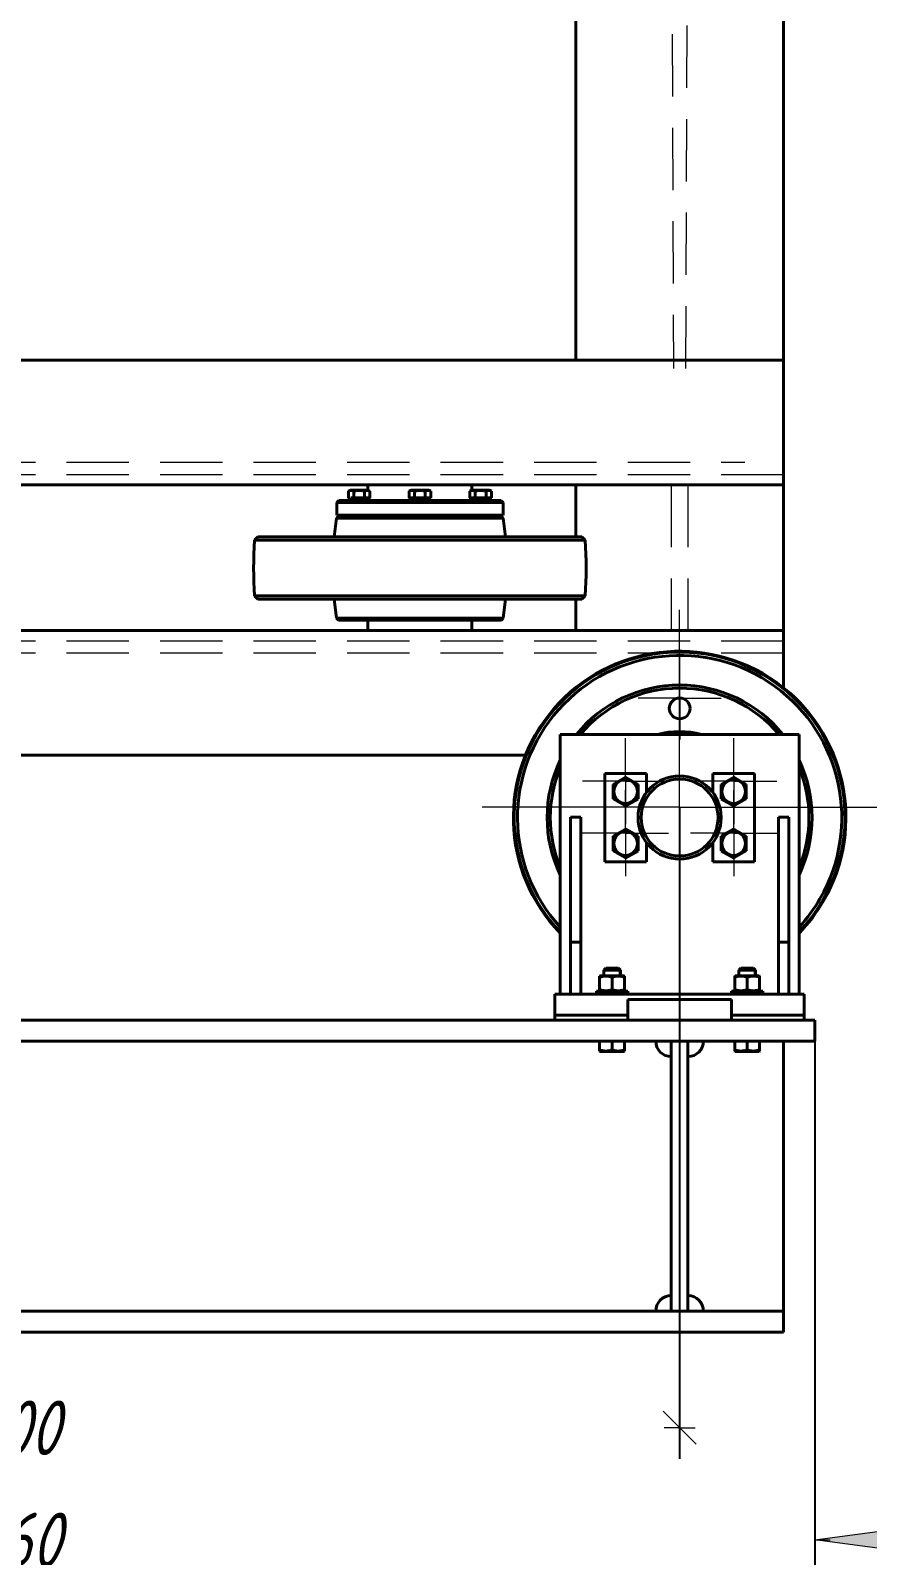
# Model space of a CAD drawing. Header units: millimetres. Extents: x 0 to 841, y 0 to 594.
# Drawn here: x 177.4 to 231.1, y 354.4 to 452.2 of the extents above; entities that cross this region are included whole.
import ezdxf

# ---------------------------------------------------------------- set-up
doc = ezdxf.new("R2010")
doc.units = ezdxf.units.MM
for name, pattern in [('K5LT_AXLED', [19.996264, 15.496264, -1.5, 1.5, -1.5]), ('K5LT_BASIC', [0]), ('K5LT_DASHED', [6, 4, -2]), ('K5LT_THIN', [0])]:
    doc.linetypes.add(name, pattern=pattern)
doc.layers.add('Системный слой', color=7, linetype='Continuous')
doc.styles.add('KDIMTEXTSTYLE', font='GOST_AU.SHX', dxfattribs={"width": 0.96, "oblique": 15, "height": 5})
doc.dimstyles.new('KDIMSTYLE (0.07)', dxfattribs={"dimtxt": 5, "dimasz": 1, "dimexe": 2, "dimexo": 0.0625, "dimgap": 1, "dimtad": 1, "dimlfac": 15, "dimtxsty": 'KDIMTEXTSTYLE', "dimsah": 1, "dimcen": 0.09, "dimdle": 1, "dimadec": 0, "dimazin": 0, "dimtfac": 0.667, "dimtmove": 0, "dimatfit": 3, "dimfxl": 1, "dimtvp": 1, "dimtolj": 1, "dimtzin": 0, "dimarcsym": 0})

# ---------------------------------------------------------------- blocks, each defined once
blk = doc.blocks.new('U0')
at = {"layer": 'Системный слой', "color": 150, "linetype": 'K5LT_BASIC', "lineweight": 40, "true_color": 0x0080ff}
for p, q in [((205.976, 422.263), (206.1, 422.263)), ((206.545, 422.263), (206.669, 422.263))]:
    blk.add_line(p, q, dxfattribs=at)
blk = doc.blocks.new('U1')
at = {"layer": 'Системный слой', "color": 150, "linetype": 'K5LT_BASIC', "lineweight": 40, "true_color": 0x0080ff}
for p, q in [((205.629, 422.263), (205.691, 422.263)), ((205.914, 422.263), (205.976, 422.263))]:
    blk.add_line(p, q, dxfattribs=at)
blk = doc.blocks.new('U3')
at = {"layer": 'Системный слой', "color": 150, "linetype": 'K5LT_BASIC', "lineweight": 40, "true_color": 0x0080ff}
for p, q in [((211.091, 389.096), (215.758, 389.096)), ((222.424, 389.096), (227.091, 389.096))]:
    blk.add_line(p, q, dxfattribs=at)
blk = doc.blocks.new('U4')
at = {"layer": 'Системный слой', "color": 150, "linetype": 'K5LT_BASIC', "lineweight": 40, "true_color": 0x0080ff}
for p, q in [((205.691, 422.263), (205.914, 422.263)), ((206.1, 422.263), (206.545, 422.263)), ((206.731, 422.263), (206.825, 422.263)), ((206.892, 422.263), (206.953, 422.263))]:
    blk.add_line(p, q, dxfattribs=at)
blk = doc.blocks.new('U8')
at = {"layer": 'Системный слой', "color": 150, "linetype": 'K5LT_BASIC', "lineweight": 40, "true_color": 0x0080ff}
for p, q in [((133.958, 387.429), (135.958, 387.429)), ((137.558, 387.429), (213.958, 387.429)), ((215.558, 387.429), (217.558, 387.429))]:
    blk.add_line(p, q, dxfattribs=at)
blk = doc.blocks.new('U9')
at = {"layer": 'Системный слой', "color": 150, "linetype": 'K5LT_BASIC', "lineweight": 40, "true_color": 0x0080ff}
for p, q in [((207.057, 420.975), (197.077, 420.975)), ((207.772, 420.975), (207.057, 420.975))]:
    blk.add_line(p, q, dxfattribs=at)
blk = doc.blocks.new('U10')
at = {"layer": 'Системный слой', "color": 150, "linetype": 'K5LT_BASIC', "lineweight": 40, "true_color": 0x0080ff}
for p, q in [((206.952, 421.096), (197.198, 421.096)), ((207.651, 421.096), (206.952, 421.096))]:
    blk.add_line(p, q, dxfattribs=at)
blk = doc.blocks.new('U11')
at = {"layer": 'Системный слой', "color": 150, "linetype": 'K5LT_BASIC', "lineweight": 40, "true_color": 0x0080ff}
for p, q in [((207.057, 414.55), (197.077, 414.55)), ((207.772, 414.55), (207.057, 414.55))]:
    blk.add_line(p, q, dxfattribs=at)
blk = doc.blocks.new('U12')
at = {"layer": 'Системный слой', "color": 150, "linetype": 'K5LT_BASIC', "lineweight": 40, "true_color": 0x0080ff}
for p, q in [((206.952, 414.429), (197.198, 414.429)), ((207.651, 414.429), (206.952, 414.429))]:
    blk.add_line(p, q, dxfattribs=at)
blk = doc.blocks.new('U13')
at = {"layer": 'Системный слой', "color": 150, "linetype": 'K5LT_BASIC', "lineweight": 40, "true_color": 0x0080ff}
for p, q in [((211.618, 419.55), (191.811, 419.55)), ((213.038, 419.55), (211.618, 419.55))]:
    blk.add_line(p, q, dxfattribs=at)
blk = doc.blocks.new('U14')
at = {"layer": 'Системный слой', "color": 150, "linetype": 'K5LT_BASIC', "lineweight": 40, "true_color": 0x0080ff}
for p, q in [((211.434, 419.763), (192.024, 419.763)), ((212.825, 419.763), (211.434, 419.763))]:
    blk.add_line(p, q, dxfattribs=at)
blk = doc.blocks.new('U15')
at = {"layer": 'Системный слой', "color": 150, "linetype": 'K5LT_BASIC', "lineweight": 40, "true_color": 0x0080ff}
for p, q in [((211.618, 415.976), (191.811, 415.976)), ((213.038, 415.976), (211.618, 415.976))]:
    blk.add_line(p, q, dxfattribs=at)
blk = doc.blocks.new('U16')
at = {"layer": 'Системный слой', "color": 150, "linetype": 'K5LT_BASIC', "lineweight": 40, "true_color": 0x0080ff}
for p, q in [((211.434, 415.763), (192.024, 415.763)), ((212.825, 415.763), (211.434, 415.763))]:
    blk.add_line(p, q, dxfattribs=at)
blk = doc.blocks.new('U22')
at = {"layer": 'Системный слой', "color": 150, "linetype": 'K5LT_BASIC', "lineweight": 40, "true_color": 0x0080ff}
for start, end in [(38.86231, 141.13769), (154.41701, 205.58299), (334.41701, 25.58299)]:
    blk.add_arc((219.091, 401.763), 8.5, start, end, dxfattribs=at)
blk = doc.blocks.new('U23')
at = {"layer": 'Системный слой', "color": 150, "linetype": 'K5LT_BASIC', "lineweight": 40, "true_color": 0x0080ff}
for start, end in [(329.9626, 224.04863), (315.95137, 329.9626)]:
    blk.add_arc((219.091, 401.763), 10.667, start, end, dxfattribs=at)
blk = doc.blocks.new('U24')
at = {"layer": 'Системный слой', "color": 150, "linetype": 'K5LT_BASIC', "lineweight": 40, "true_color": 0x0080ff}
for start, end in [(329.9626, 223.75043), (316.24957, 329.9626)]:
    blk.add_arc((219.091, 401.763), 10.613, start, end, dxfattribs=at)
blk = doc.blocks.new('U25')
at = {"layer": 'Системный слой', "color": 150, "linetype": 'K5LT_BASIC', "lineweight": 40, "true_color": 0x0080ff}
for start, end in [(329.9626, 222.51241), (317.48759, 329.9626)]:
    blk.add_arc((219.091, 401.763), 10.401, start, end, dxfattribs=at)
blk = doc.blocks.new('U26')
at = {"layer": 'Системный слой', "color": 150, "linetype": 'K5LT_BASIC', "lineweight": 40, "true_color": 0x0080ff}
for start, end in [(39.98375, 140.01625), (157.47235, 202.52765), (337.47235, 22.52765)]:
    blk.add_arc((219.091, 401.763), 8.3, start, end, dxfattribs=at)
blk = doc.blocks.new('U27')
at = {"layer": 'Системный слой', "color": 150, "linetype": 'K5LT_BASIC', "lineweight": 40, "true_color": 0x0080ff}
for p, q in [((221.224, 404.596), (221.224, 403.363)), ((221.224, 400.163), (221.224, 398.929))]:
    blk.add_line(p, q, dxfattribs=at)
blk = doc.blocks.new('U28')
at = {"layer": 'Системный слой', "color": 150, "linetype": 'K5LT_BASIC', "lineweight": 40, "true_color": 0x0080ff}
for p, q in [((198.182, 422.263), (198.306, 422.263)), ((198.751, 422.263), (198.875, 422.263))]:
    blk.add_line(p, q, dxfattribs=at)
blk = doc.blocks.new('U29')
at = {"layer": 'Системный слой', "color": 150, "linetype": 'K5LT_BASIC', "lineweight": 40, "true_color": 0x0080ff}
for p, q in [((197.835, 422.263), (197.897, 422.263)), ((198.12, 422.263), (198.182, 422.263))]:
    blk.add_line(p, q, dxfattribs=at)
blk = doc.blocks.new('U30')
at = {"layer": 'Системный слой', "color": 150, "linetype": 'K5LT_BASIC', "lineweight": 40, "true_color": 0x0080ff}
for p, q in [((198.813, 422.763), (197.958, 422.763)), ((199.098, 422.763), (198.813, 422.763))]:
    blk.add_line(p, q, dxfattribs=at)
blk = doc.blocks.new('U38')
at = {"layer": 'Системный слой', "color": 150, "linetype": 'K5LT_BASIC', "lineweight": 40, "true_color": 0x0080ff}
for p, q in [((216.958, 404.596), (216.958, 403.363)), ((216.958, 400.163), (216.958, 398.929))]:
    blk.add_line(p, q, dxfattribs=at)
blk = doc.blocks.new('U39')
at = {"layer": 'Системный слой', "color": 150, "linetype": 'K5LT_BASIC', "lineweight": 40, "true_color": 0x0080ff}
for p, q in [((197.897, 422.263), (197.933, 422.263)), ((197.99, 422.263), (198.12, 422.263)), ((198.306, 422.263), (198.751, 422.263)), ((198.936, 422.263), (199.159, 422.263))]:
    blk.add_line(p, q, dxfattribs=at)
blk = doc.blocks.new('U40')
at = {"layer": 'Системный слой', "color": 150, "linetype": 'K5LT_BASIC', "lineweight": 40, "true_color": 0x0080ff}
for p, q in [((201.795, 422.263), (202.018, 422.263)), ((202.204, 422.263), (202.334, 422.263)), ((202.458, 422.263), (202.649, 422.263)), ((202.834, 422.263), (203.057, 422.263))]:
    blk.add_line(p, q, dxfattribs=at)
blk = doc.blocks.new('U41')
at = {"layer": 'Системный слой', "color": 150, "linetype": 'K5LT_BASIC', "lineweight": 40, "true_color": 0x0080ff}
for p, q in [((225.758, 471.763), (225.758, 431.096)), ((225.758, 423.096), (225.758, 413.763))]:
    blk.add_line(p, q, dxfattribs=at)
blk = doc.blocks.new('U42')
at = {"layer": 'Системный слой', "color": 150, "linetype": 'K5LT_BASIC', "lineweight": 40, "true_color": 0x0080ff}
for p, q in [((212.424, 469.096), (212.424, 431.096)), ((212.424, 423.096), (212.424, 419.763)), ((212.424, 415.763), (212.424, 413.763))]:
    blk.add_line(p, q, dxfattribs=at)
blk = doc.blocks.new('U55')
at = {"layer": 'Системный слой', "color": 150, "linetype": 'K5LT_BASIC', "lineweight": 40, "true_color": 0x0080ff}
for p, q in [((201.733, 422.263), (201.795, 422.263)), ((202.018, 422.263), (202.08, 422.263))]:
    blk.add_line(p, q, dxfattribs=at)
blk = doc.blocks.new('U56')
at = {"layer": 'Системный слой', "color": 150, "linetype": 'K5LT_BASIC', "lineweight": 40, "true_color": 0x0080ff}
for p, q in [((202.08, 422.263), (202.204, 422.263)), ((202.334, 422.263), (202.458, 422.263)), ((202.649, 422.263), (202.773, 422.263))]:
    blk.add_line(p, q, dxfattribs=at)
blk = doc.blocks.new('U59')
at = {"layer": 'Системный слой', "color": 150, "linetype": 'K5LT_BASIC', "lineweight": 40, "true_color": 0x0080ff}
for p, q in [((206.669, 422.263), (206.731, 422.263)), ((206.825, 422.263), (206.858, 422.263)), ((206.953, 422.263), (207.015, 422.263))]:
    blk.add_line(p, q, dxfattribs=at)
blk = doc.blocks.new('U60')
at = {"layer": 'Системный слой', "color": 150, "linetype": 'K5LT_BASIC', "lineweight": 40, "true_color": 0x0080ff}
for p, q in [((206.783, 422.739), (206.669, 422.692)), ((206.9, 422.739), (206.783, 422.739)), ((207.015, 422.692), (206.9, 422.739)), ((207.015, 422.692), (207.015, 422.692))]:
    blk.add_line(p, q, dxfattribs=at)
blk = doc.blocks.new('U61')
at = {"layer": 'Системный слой', "color": 150, "linetype": 'K5LT_BASIC', "lineweight": 40, "true_color": 0x0080ff}
for p, q in [((198.875, 422.263), (198.936, 422.263)), ((199.159, 422.263), (199.221, 422.263))]:
    blk.add_line(p, q, dxfattribs=at)
blk = doc.blocks.new('U62')
at = {"layer": 'Системный слой', "color": 150, "linetype": 'K5LT_BASIC', "lineweight": 40, "true_color": 0x0080ff}
for p, q in [((198.989, 422.739), (198.875, 422.692)), ((199.106, 422.739), (198.989, 422.739)), ((199.221, 422.692), (199.106, 422.739)), ((199.221, 422.692), (199.221, 422.692))]:
    blk.add_line(p, q, dxfattribs=at)
blk = doc.blocks.new('U67')
at = {"layer": 'Системный слой', "color": 150, "linetype": 'K5LT_BASIC', "lineweight": 40, "true_color": 0x0080ff}
for p, q in [((202.773, 422.263), (202.834, 422.263)), ((203.057, 422.263), (203.119, 422.263))]:
    blk.add_line(p, q, dxfattribs=at)
blk = doc.blocks.new('U68')
at = {"layer": 'Системный слой', "color": 150, "linetype": 'K5LT_BASIC', "lineweight": 40, "true_color": 0x0080ff}
for p, q in [((202.887, 422.739), (202.773, 422.692)), ((203.004, 422.739), (202.887, 422.739)), ((203.119, 422.692), (203.004, 422.739)), ((203.119, 422.692), (203.119, 422.692))]:
    blk.add_line(p, q, dxfattribs=at)
blk = doc.blocks.new('U100')
at = {"layer": 'Системный слой', "color": 150, "linetype": 'K5LT_BASIC', "lineweight": 40, "true_color": 0x0080ff}
for p, q in [((215.758, 389.096), (211.091, 389.096)), ((227.091, 389.096), (222.424, 389.096))]:
    blk.add_line(p, q, dxfattribs=at)
blk = doc.blocks.new('U125')
at = {"layer": 'Системный слой', "color": 150, "linetype": 'K5LT_BASIC', "lineweight": 40, "true_color": 0x0080ff}
for p, q in [((197.843, 422.697), (197.833, 422.692)), ((197.852, 422.702), (197.843, 422.697)), ((197.862, 422.707), (197.852, 422.702))]:
    blk.add_line(p, q, dxfattribs=at)
blk = doc.blocks.new('KDIMARROW_01')
at = {"layer": 'Системный слой'}
blk.add_hatch(color=0, dxfattribs=at).paths.add_polyline_path([(0, 0), (-5, 0.658), (-4.5, 0), (-5, -0.658)])
at = {"layer": 'Системный слой', "color": 0, "linetype": 'K5LT_THIN', "lineweight": 18}
for p, q in [((-4.5, 0), (-5, 0.658)), ((-5, 0.658), (0, 0)), ((0, 0), (-5, -0.658)), ((-5, -0.658), (-4.5, 0)), ((0, 0), (-1, 0))]:
    blk.add_line(p, q, dxfattribs=at)
blk = doc.blocks.new('U137')
at = {"layer": 'Системный слой', "color": 30, "linetype": 'K5LT_AXLED', "lineweight": 18, "true_color": 0xff8000}
for q in [(219.091, 415.096), (206.424, 402.429), (231.758, 402.429), (219.091, 389.763)]:
    blk.add_line((219.091, 402.429), q, dxfattribs=at)
blk = doc.blocks.new('U142')
at = {"layer": 'Системный слой', "color": 30, "linetype": 'K5LT_AXLED', "lineweight": 18, "true_color": 0xff8000}
for q in [(215.624, 403.523), (212.864, 400.763), (215.624, 398.003), (218.384, 400.763)]:
    blk.add_line((215.624, 400.763), q, dxfattribs=at)
blk = doc.blocks.new('U143')
at = {"layer": 'Системный слой', "color": 30, "linetype": 'K5LT_AXLED', "lineweight": 18, "true_color": 0xff8000}
for q in [(215.624, 406.856), (212.864, 404.096), (215.624, 401.336), (218.384, 404.096)]:
    blk.add_line((215.624, 404.096), q, dxfattribs=at)
blk = doc.blocks.new('U144')
at = {"layer": 'Системный слой', "color": 30, "linetype": 'K5LT_AXLED', "lineweight": 18, "true_color": 0xff8000}
for q in [(222.558, 406.856), (219.798, 404.096), (222.558, 401.336), (225.318, 404.096)]:
    blk.add_line((222.558, 404.096), q, dxfattribs=at)
blk = doc.blocks.new('U145')
at = {"layer": 'Системный слой', "color": 30, "linetype": 'K5LT_AXLED', "lineweight": 18, "true_color": 0xff8000}
for q in [(222.558, 403.523), (219.798, 400.763), (222.558, 398.003), (225.318, 400.763)]:
    blk.add_line((222.558, 400.763), q, dxfattribs=at)
blk = doc.blocks.new('U146')
at = {"layer": 'Системный слой', "color": 30, "linetype": 'K5LT_AXLED', "lineweight": 18, "true_color": 0xff8000}
for q in [(219.095, 412.096), (216.429, 409.429), (221.762, 409.429), (219.095, 406.763)]:
    blk.add_line((219.095, 409.429), q, dxfattribs=at)
blk = doc.blocks.new('KDIMARROW_13')
at = {"layer": 'Системный слой', "color": 0, "linetype": 'K5LT_THIN', "lineweight": 18}
for p, q in [((-1.061, 1.061), (1.061, -1.061)), ((0, 0), (-1, 0)), ((0, 0), (1, 0))]:
    blk.add_line(p, q, dxfattribs=at)

msp = doc.modelspace()

# ---------------------------------------------------------------- linework, layer by layer
at = {"layer": 'Системный слой', "color": 7, "linetype": 'K5LT_DASHED', "lineweight": 18}
for p, q in [((218.55755, 470.00802), (218.69088, 430.56281)), ((219.49088, 430.56281), (219.62422, 470.00802)), ((125.75755, 424.56281), (223.26363, 424.56281)), ((125.75755, 423.76281), (225.75755, 423.76281)), ((218.55755, 423.09615), (218.55755, 413.76281)), ((219.62422, 423.09615), (219.62422, 413.76281)), ((125.75755, 413.09615), (225.75755, 413.09615)), ((225.75755, 412.29615), (125.75755, 412.29615))]:
    msp.add_line(p, q, dxfattribs=at)
at = {"layer": 'Системный слой', "color": 150, "linetype": 'K5LT_BASIC', "lineweight": 40, "true_color": 0x0080ff}
for p, q in [((225.75755, 431.09615), (125.75755, 431.09615)), ((225.75755, 423.09615), (225.75755, 431.09615)), ((125.75755, 423.09615), (225.75755, 423.09615)), ((197.83337, 422.6919), (197.83353, 422.692)), ((197.83337, 422.26281), (197.83337, 422.6919)), ((197.83353, 422.692), (197.95619, 422.76281)), ((197.83519, 422.6919), (197.83536, 422.692)), ((197.83519, 422.26281), (197.83519, 422.6919)), ((197.83536, 422.692), (197.95801, 422.76281)), ((197.95801, 422.76281), (197.95619, 422.76281)), ((198.18185, 422.26281), (198.18185, 422.6919)), ((198.87467, 422.26281), (198.87467, 422.6919)), ((199.09088, 423.09615), (199.09088, 422.76281)), ((199.22067, 422.692), (199.09801, 422.76281)), ((199.22083, 422.26281), (199.22083, 422.6919)), ((201.73322, 422.6919), (201.73338, 422.692)), ((201.73322, 422.26281), (201.73322, 422.6919)), ((201.73338, 422.692), (201.85604, 422.76281)), ((202.99604, 422.76281), (201.85604, 422.76281)), ((202.07987, 422.26281), (202.07987, 422.6919)), ((202.77269, 422.26281), (202.77269, 422.6919)), ((203.1187, 422.692), (202.99604, 422.76281)), ((203.11886, 422.26281), (203.11886, 422.6919)), ((205.62942, 422.6919), (205.62958, 422.692)), ((205.62942, 422.26281), (205.62942, 422.6919)), ((205.62958, 422.692), (205.75224, 422.76281)), ((206.89224, 422.76281), (205.75224, 422.76281)), ((205.75755, 423.09615), (205.75755, 422.76281)), ((205.97607, 422.26281), (205.97607, 422.6919)), ((206.6689, 422.26281), (206.6689, 422.6919)), ((207.0149, 422.692), (206.89224, 422.76281)), ((207.01506, 422.26281), (207.01506, 422.6919)), ((197.09088, 421.96281), (197.22422, 422.09615)), ((197.09088, 421.96281), (197.09088, 421.16281)), ((207.75755, 421.96281), (197.09088, 421.96281)), ((207.62422, 422.09615), (197.22422, 422.09615)), ((197.83337, 422.26281), (197.83519, 422.26281)), ((197.88619, 422.09615), (197.88619, 422.26281)), ((197.88801, 422.09615), (197.88801, 422.26281)), ((199.16801, 422.09615), (199.16801, 422.26281)), ((201.78604, 422.09615), (201.78604, 422.26281)), ((203.06604, 422.09615), (203.06604, 422.26281)), ((205.68224, 422.09615), (205.68224, 422.26281)), ((206.89181, 422.26281), (206.82465, 422.26281)), ((206.96224, 422.09615), (206.96224, 422.26281)), ((207.75755, 421.96281), (207.62422, 422.09615)), ((207.75755, 421.96281), (207.75755, 421.16281)), ((197.07655, 420.97514), (196.93291, 419.76281)), ((197.07655, 420.97514), (197.19755, 421.09615)), ((207.75755, 421.16281), (197.09088, 421.16281)), ((198.12619, 421.16281), (198.12619, 421.09615)), ((198.12801, 421.16281), (198.12801, 421.09615)), ((198.92801, 421.16281), (198.92801, 421.09615)), ((202.02604, 421.16281), (202.02604, 421.09615)), ((202.82604, 421.16281), (202.82604, 421.09615)), ((205.92042, 421.16281), (205.92042, 421.09615)), ((205.92224, 421.16281), (205.92224, 421.09615)), ((206.72224, 421.16281), (206.72224, 421.09615)), ((207.77189, 420.97514), (207.65088, 421.09615)), ((207.77189, 420.97514), (207.91552, 419.76281)), ((191.81084, 419.55012), (192.02353, 419.76281)), ((213.0376, 419.55012), (212.8249, 419.76281)), ((192.02353, 415.76281), (191.81084, 415.97551)), ((196.93291, 415.76281), (197.07655, 414.55048)), ((207.91552, 415.76281), (207.77189, 414.55048)), ((212.8249, 415.76281), (213.0376, 415.97551)), ((197.19755, 414.42948), (197.07655, 414.55048)), ((199.09088, 414.42948), (199.09088, 413.76281)), ((205.75755, 414.42948), (205.75755, 413.76281)), ((207.65088, 414.42948), (207.77189, 414.55048)), ((125.75755, 413.76281), (225.75755, 413.76281)), ((225.75755, 413.76281), (225.75755, 410.08948)), ((211.42422, 407.09615), (226.75755, 407.09615)), ((211.42422, 390.42948), (211.42422, 407.09615)), ((226.75755, 407.09615), (226.75755, 390.42948)), ((209.20262, 405.76281), (142.31248, 405.76281)), ((214.29088, 404.59615), (216.95755, 404.59615)), ((214.29088, 398.92948), (214.29088, 404.59615)), ((214.82422, 403.89136), (215.62422, 404.35324)), ((215.62422, 404.35324), (216.42422, 403.89136)), ((223.89088, 404.59615), (221.22422, 404.59615)), ((222.55755, 404.35324), (221.75755, 403.89136)), ((223.35755, 403.89136), (222.55755, 404.35324)), ((223.89088, 398.92948), (223.89088, 404.59615)), ((214.82422, 402.9676), (214.82422, 403.89136)), ((216.42422, 403.89136), (216.42422, 402.9676)), ((221.75755, 403.89136), (221.75755, 402.9676)), ((223.35755, 402.9676), (223.35755, 403.89136)), ((215.62422, 402.50572), (214.82422, 402.9676)), ((216.42422, 402.9676), (215.62422, 402.50572)), ((221.75755, 402.9676), (222.55755, 402.50572)), ((222.55755, 402.50572), (223.35755, 402.9676)), ((212.75755, 401.78469), (212.09088, 401.78469)), ((212.09088, 401.78469), (212.09088, 393.76281)), ((212.75755, 401.78469), (212.75755, 393.76281)), ((226.09088, 401.78469), (225.42422, 401.78469)), ((225.42422, 401.78469), (225.42422, 393.76281)), ((226.09088, 401.78469), (226.09088, 393.76281)), ((214.82422, 400.55803), (215.62422, 401.01991)), ((214.82422, 399.63427), (214.82422, 400.55803)), ((215.62422, 401.01991), (216.42422, 400.55803)), ((216.42422, 400.55803), (216.42422, 399.63427)), ((222.55755, 401.01991), (221.75755, 400.55803)), ((221.75755, 400.55803), (221.75755, 399.63427)), ((223.35755, 400.55803), (222.55755, 401.01991)), ((223.35755, 399.63427), (223.35755, 400.55803)), ((215.62422, 399.17239), (214.82422, 399.63427)), ((216.42422, 399.63427), (215.62422, 399.17239)), ((221.75755, 399.63427), (222.55755, 399.17239)), ((222.55755, 399.17239), (223.35755, 399.63427)), ((216.95755, 398.92948), (214.29088, 398.92948)), ((221.22422, 398.92948), (223.89088, 398.92948)), ((212.75755, 393.76281), (212.09088, 393.76281)), ((212.09088, 393.76281), (212.09088, 390.42948)), ((212.75755, 393.76281), (212.75755, 390.42948)), ((226.09088, 393.76281), (225.42422, 393.76281)), ((225.42422, 393.76281), (225.42422, 390.42948)), ((226.09088, 393.76281), (226.09088, 390.42948)), ((213.99755, 391.61615), (213.95755, 391.59305)), ((213.95755, 391.5216), (213.95755, 391.59305)), ((213.95755, 391.5216), (213.95755, 390.72403)), ((213.99755, 391.61615), (215.51755, 391.61615)), ((214.22422, 391.96281), (214.35755, 392.09615)), ((214.22422, 391.61615), (214.22422, 391.96281)), ((214.22422, 391.96281), (215.29088, 391.96281)), ((214.35755, 392.09615), (215.15755, 392.09615)), ((214.75755, 391.5216), (214.75755, 390.72403)), ((215.29088, 391.96281), (215.15755, 392.09615)), ((215.29088, 391.61615), (215.29088, 391.96281)), ((215.51755, 391.61615), (215.55755, 391.59305)), ((215.55755, 391.59305), (215.55755, 391.5216)), ((215.55755, 391.5216), (215.55755, 390.72403)), ((222.66422, 391.61615), (222.62422, 391.59305)), ((222.62422, 391.5216), (222.62422, 391.59305)), ((222.62422, 391.5216), (222.62422, 390.72403)), ((222.66422, 391.61615), (224.18422, 391.61615)), ((222.89088, 391.96281), (223.02422, 392.09615)), ((222.89088, 391.61615), (222.89088, 391.96281)), ((222.89088, 391.96281), (223.95755, 391.96281)), ((223.02422, 392.09615), (223.82422, 392.09615)), ((223.42422, 391.5216), (223.42422, 390.72403)), ((223.95755, 391.96281), (223.82422, 392.09615)), ((223.95755, 391.61615), (223.95755, 391.96281)), ((224.18422, 391.61615), (224.22422, 391.59305)), ((224.22422, 391.59305), (224.22422, 391.5216)), ((224.22422, 391.5216), (224.22422, 390.72403)), ((211.09088, 390.42948), (227.09088, 390.42948)), ((211.09088, 389.09615), (211.09088, 390.42948)), ((215.75755, 390.62948), (213.75755, 390.62948)), ((213.75755, 390.62948), (213.75755, 390.42948)), ((213.95755, 390.65257), (213.95755, 390.72403)), ((213.95755, 390.65257), (213.99755, 390.62948)), ((215.55755, 390.65257), (215.51755, 390.62948)), ((215.55755, 390.72403), (215.55755, 390.65257)), ((215.75755, 390.62948), (215.75755, 390.42948)), ((222.42422, 390.42948), (222.42422, 390.62948)), ((222.42422, 390.62948), (224.42422, 390.62948)), ((222.62422, 390.65257), (222.62422, 390.72403)), ((222.62422, 390.65257), (222.66422, 390.62948)), ((224.22422, 390.65257), (224.18422, 390.62948)), ((224.22422, 390.72403), (224.22422, 390.65257)), ((224.42422, 390.42948), (224.42422, 390.62948)), ((227.09088, 389.09615), (227.09088, 390.42948)), ((222.42422, 390.09615), (215.75755, 390.09615)), ((215.75755, 390.09615), (215.75755, 388.76281)), ((222.42422, 390.09615), (222.42422, 388.76281)), ((123.75755, 388.76281), (227.75755, 388.76281)), ((211.09088, 389.09615), (211.09088, 388.76281)), ((222.42422, 388.76281), (215.75755, 388.76281)), ((227.09088, 389.09615), (227.09088, 388.76281)), ((227.75755, 388.76281), (227.75755, 387.42948)), ((123.75755, 387.42948), (227.75755, 387.42948)), ((213.95755, 387.42948), (213.95755, 386.85736)), ((214.75755, 387.42948), (214.75755, 386.85736)), ((215.55755, 387.42948), (215.55755, 386.85736)), ((218.55755, 387.42948), (219.62422, 387.42948)), ((218.55755, 387.42948), (218.55755, 370.09615)), ((219.62422, 387.42948), (219.62422, 370.09615)), ((222.62422, 387.42948), (222.62422, 386.85736)), ((223.42422, 387.42948), (223.42422, 386.85736)), ((224.22422, 387.42948), (224.22422, 386.85736)), ((225.75755, 387.42948), (225.75755, 370.09615)), ((213.95755, 386.78591), (213.95755, 386.85736)), ((213.95755, 386.78591), (213.99755, 386.76281)), ((213.99755, 386.76281), (215.51755, 386.76281)), ((215.55755, 386.78591), (215.51755, 386.76281)), ((215.55755, 386.85736), (215.55755, 386.78591)), ((222.62422, 386.78591), (222.62422, 386.85736)), ((222.62422, 386.78591), (222.66422, 386.76281)), ((222.66422, 386.76281), (224.18422, 386.76281)), ((224.22422, 386.78591), (224.18422, 386.76281)), ((224.22422, 386.85736), (224.22422, 386.78591)), ((125.75755, 370.09615), (225.75755, 370.09615)), ((218.55755, 370.09615), (219.62422, 370.09615)), ((225.75755, 370.09615), (225.75755, 368.76281)), ((125.75755, 368.76281), (225.75755, 368.76281))]:
    msp.add_line(p, q, dxfattribs=at)
at = {"layer": 'Системный слой', "color": 7, "linetype": 'K5LT_THIN', "lineweight": 18}
for p, q in [((198.17312, 421.16281), (198.17312, 421.09615)), ((198.88291, 421.16281), (198.88291, 421.09615)), ((202.07114, 421.16281), (202.07114, 421.09615)), ((202.78093, 421.16281), (202.78093, 421.09615)), ((205.96735, 421.16281), (205.96735, 421.09615)), ((206.67714, 421.16281), (206.67714, 421.09615)), ((214.27834, 391.96281), (214.27834, 392.01694)), ((214.27834, 391.61615), (214.27834, 391.96281)), ((215.23676, 391.96281), (215.23676, 392.01694)), ((215.23676, 391.61615), (215.23676, 391.96281)), ((222.94501, 391.96281), (222.94501, 392.01694)), ((222.94501, 391.61615), (222.94501, 391.96281)), ((223.90342, 391.96281), (223.90342, 392.01694)), ((223.90342, 391.61615), (223.90342, 391.96281))]:
    msp.add_line(p, q, dxfattribs=at)
at = {"layer": 'Системный слой', "color": 150, "linetype": 'K5LT_BASIC', "lineweight": 40, "true_color": 0x0080ff}
for centre, radius in [((219.09545, 408.76281), 0.66667), ((215.62422, 403.42948), 0.76), ((219.09088, 401.76281), 2.66667), ((219.09088, 401.76281), 2.46667), ((222.55755, 403.42948), 0.76), ((215.62422, 400.09615), 0.76), ((222.55755, 400.09615), 0.76)]:
    msp.add_circle(centre, radius, dxfattribs=at)
for centre, radius, start, end in [((199.02422, 421.09615), 0.06667, 0, 90), ((205.82422, 421.09615), 0.06667, 90, 180), ((221.75755, 417.76281), 30, 176.5844748, 183.4155252), ((183.09088, 417.76281), 30, 356.5844748, 3.4155252), ((219.09088, 401.76281), 5.515, 75.2530599, 104.7469401), ((219.09088, 401.76281), 5.34767, 85.8036703, 94.1963297), ((218.55755, 387.42948), 1, 180, 270), ((219.62422, 387.42948), 1, 270, 0), ((218.55755, 370.09615), 1, 90, 180), ((219.62422, 370.09615), 1, 0, 90)]:
    msp.add_arc(centre, radius, start, end, dxfattribs=at)
for centre, major_axis, ratio, start_param, end_param in [((198.52801, 422.00893), (-0.35349, 1.7551), 0.30398404, 1.36475449, 1.46002449), ((198.52801, 422.35004), (-0.35349, 1.7551), 0.30398404, 1.55927205, 1.65454206), ((202.42604, 422.00893), (-0.64, 1.75839), 0.0001301, -1.5212199, -1.4259499), ((202.42604, 422.35004), (-0.40667, 1.11731), 0.0001301, 4.48310672, 4.63419773), ((202.42604, 422.35004), (-0.64, 1.75839), 0.0001301, 4.56744784, 4.66271785), ((206.32224, 422.00893), (-0.35303, 1.7551), 0.30415513, 4.70090924, 4.79617924), ((206.32224, 422.35004), (-0.35303, 1.7551), 0.30415513, 4.50639168, 4.60166168)]:
    msp.add_ellipse(centre, major_axis=major_axis, ratio=ratio, start_param=start_param, end_param=end_param, dxfattribs=at)
for points, knots in [([(198.18185, 422.6919), (198.15971, 422.70468), (198.13048, 422.71915), (198.09221, 422.7326), (198.06887, 422.73893), (198.04574, 422.74313), (198.02438, 422.74528), (198.00423, 422.74572), (197.9845, 422.74462), (197.96247, 422.74178), (197.93755, 422.73641), (197.89377, 422.72262), (197.85966, 422.70602), (197.83519, 422.6919)], [0, 0, 0, 0, 2.75035614, 3.58804376, 4.63730758, 5.55993153, 6.35907939, 7.18800081, 7.96430825, 8.71339027, 9.82257207, 10.95597726, 14, 14, 14, 14]), ([(198.87467, 422.6919), (198.85102, 422.69873), (198.81611, 422.70804), (198.75753, 422.72142), (198.70538, 422.73126), (198.65715, 422.73781), (198.61817, 422.74179), (198.57869, 422.74465), (198.53007, 422.74591), (198.48967, 422.74497), (198.4486, 422.74269), (198.4055, 422.73878), (198.33972, 422.72951), (198.26501, 422.7145), (198.20908, 422.69976), (198.18185, 422.6919)], [0, 0, 0, 0, 1.67981626, 2.46425431, 4.10062144, 5.2997801, 5.78516139, 6.77396186, 7.99981908, 9.10206657, 9.53045066, 10.80659157, 12.05516695, 14.06256115, 16, 16, 16, 16]), ([(202.07987, 422.6919), (202.05773, 422.70468), (202.02851, 422.71915), (201.99023, 422.7326), (201.96746, 422.73878), (201.94433, 422.74305), (201.92297, 422.74526), (201.90225, 422.74572), (201.88253, 422.74462), (201.86049, 422.74178), (201.83599, 422.7365), (201.80059, 422.72543), (201.76636, 422.71027), (201.74136, 422.6966), (201.73322, 422.6919)], [0, 0, 0, 0, 2.94681015, 3.8443326, 4.96854384, 5.88519559, 6.81329934, 7.70142944, 8.53318741, 9.33577528, 10.52418436, 11.68484669, 13.91500354, 15, 15, 15, 15]), ([(202.77269, 422.6919), (202.74409, 422.70016), (202.70465, 422.7105), (202.64593, 422.72328), (202.59881, 422.73188), (202.54691, 422.73893), (202.50067, 422.74313), (202.45799, 422.74528), (202.4177, 422.74572), (202.38454, 422.74479), (202.3466, 422.74269), (202.29671, 422.73816), (202.2029, 422.72407), (202.12877, 422.70602), (202.07987, 422.6919)], [0, 0, 0, 0, 1.90502276, 2.60689452, 3.8443326, 4.96854384, 5.9570695, 6.81329934, 7.70142944, 8.53318741, 8.9347975, 10.13277608, 11.73854707, 15, 15, 15, 15]), ([(205.97607, 422.6919), (205.95394, 422.70468), (205.92471, 422.71915), (205.88644, 422.7326), (205.86366, 422.73878), (205.84053, 422.74305), (205.81917, 422.74526), (205.79846, 422.74572), (205.77873, 422.74462), (205.7567, 422.74178), (205.73219, 422.7365), (205.69679, 422.72543), (205.66256, 422.71027), (205.63756, 422.6966), (205.62942, 422.6919)], [0, 0, 0, 0, 2.94681015, 3.8443326, 4.96854384, 5.88519559, 6.81329934, 7.70142944, 8.53318741, 9.33577528, 10.52418436, 11.68484669, 13.91500354, 15, 15, 15, 15]), ([(206.6689, 422.6919), (206.64525, 422.69873), (206.61034, 422.70804), (206.55176, 422.72142), (206.49961, 422.73126), (206.45137, 422.73781), (206.4124, 422.74179), (206.37292, 422.74465), (206.3243, 422.74591), (206.28389, 422.74497), (206.24283, 422.74269), (206.19973, 422.73878), (206.13395, 422.72951), (206.05924, 422.7145), (206.00331, 422.69976), (205.97607, 422.6919)], [0, 0, 0, 0, 1.67981626, 2.46425431, 4.10062144, 5.2997801, 5.78516139, 6.77396186, 7.99981908, 9.10206657, 9.53045066, 10.80659157, 12.05516695, 14.06256115, 16, 16, 16, 16]), ([(214.75755, 391.5216), (214.73025, 391.5307), (214.68994, 391.54311), (214.63166, 391.55849), (214.59147, 391.56767), (214.54416, 391.57688), (214.50638, 391.58281), (214.46137, 391.58812), (214.42005, 391.59157), (214.37135, 391.59333), (214.32469, 391.59286), (214.28012, 391.59048), (214.23691, 391.58638), (214.18761, 391.57977), (214.11954, 391.56747), (214.04045, 391.54788), (213.98265, 391.52997), (213.95755, 391.5216)], [0, 0, 0, 0, 1.88979329, 2.77228609, 3.97396019, 4.61319913, 5.96225261, 6.50830656, 7.62070709, 8.71525498, 9.7460926, 10.72175699, 11.68134955, 12.62902123, 14.02181603, 16.25990907, 18, 18, 18, 18]), ([(215.55755, 391.5216), (215.53025, 391.5307), (215.48994, 391.54311), (215.43166, 391.55849), (215.39147, 391.56767), (215.34416, 391.57688), (215.30638, 391.58281), (215.26137, 391.58812), (215.22005, 391.59157), (215.17135, 391.59333), (215.12469, 391.59286), (215.08012, 391.59048), (215.03691, 391.58638), (214.98761, 391.57977), (214.91954, 391.56747), (214.84045, 391.54788), (214.78265, 391.52997), (214.75755, 391.5216)], [0, 0, 0, 0, 1.88979329, 2.77228609, 3.97396019, 4.61319913, 5.96225261, 6.50830656, 7.62070709, 8.71525498, 9.7460926, 10.72175699, 11.68134955, 12.62902123, 14.02181603, 16.25990907, 18, 18, 18, 18]), ([(223.42422, 391.5216), (223.39692, 391.5307), (223.3566, 391.54311), (223.29833, 391.55849), (223.25814, 391.56767), (223.21083, 391.57688), (223.17305, 391.58281), (223.12804, 391.58812), (223.08672, 391.59157), (223.03802, 391.59333), (222.99136, 391.59286), (222.94679, 391.59048), (222.90358, 391.58638), (222.85428, 391.57977), (222.78621, 391.56747), (222.70711, 391.54788), (222.64932, 391.52997), (222.62422, 391.5216)], [0, 0, 0, 0, 1.88979329, 2.77228609, 3.97396019, 4.61319913, 5.96225261, 6.50830656, 7.62070709, 8.71525498, 9.7460926, 10.72175699, 11.68134955, 12.62902123, 14.02181603, 16.25990907, 18, 18, 18, 18]), ([(224.22422, 391.5216), (224.19692, 391.5307), (224.1566, 391.54311), (224.09833, 391.55849), (224.05814, 391.56767), (224.01083, 391.57688), (223.97305, 391.58281), (223.92804, 391.58812), (223.88672, 391.59157), (223.83802, 391.59333), (223.79136, 391.59286), (223.74679, 391.59048), (223.70358, 391.58638), (223.65428, 391.57977), (223.58621, 391.56747), (223.50711, 391.54788), (223.44932, 391.52997), (223.42422, 391.5216)], [0, 0, 0, 0, 1.88979329, 2.77228609, 3.97396019, 4.61319913, 5.96225261, 6.50830656, 7.62070709, 8.71525498, 9.7460926, 10.72175699, 11.68134955, 12.62902123, 14.02181603, 16.25990907, 18, 18, 18, 18]), ([(213.95755, 390.72403), (213.98485, 390.71493), (214.02516, 390.70251), (214.08344, 390.68714), (214.12363, 390.67795), (214.17094, 390.66874), (214.20872, 390.66282), (214.25373, 390.65751), (214.29505, 390.65406), (214.34375, 390.6523), (214.39041, 390.65277), (214.43498, 390.65515), (214.47819, 390.65924), (214.52749, 390.66586), (214.59556, 390.67815), (214.67465, 390.69774), (214.73245, 390.71566), (214.75755, 390.72403)], [0, 0, 0, 0, 1.88979329, 2.77228609, 3.97396019, 4.61319913, 5.96225261, 6.50830656, 7.62070709, 8.71525498, 9.7460926, 10.72175699, 11.68134955, 12.62902123, 14.02181603, 16.25990907, 18, 18, 18, 18]), ([(214.75755, 390.72403), (214.78485, 390.71493), (214.82516, 390.70251), (214.88344, 390.68714), (214.92363, 390.67795), (214.97094, 390.66874), (215.00872, 390.66282), (215.05373, 390.65751), (215.09505, 390.65406), (215.14375, 390.6523), (215.19041, 390.65277), (215.23498, 390.65515), (215.27819, 390.65924), (215.32749, 390.66586), (215.39556, 390.67815), (215.47465, 390.69774), (215.53245, 390.71566), (215.55755, 390.72403)], [0, 0, 0, 0, 1.88979329, 2.77228609, 3.97396019, 4.61319913, 5.96225261, 6.50830656, 7.62070709, 8.71525498, 9.7460926, 10.72175699, 11.68134955, 12.62902123, 14.02181603, 16.25990907, 18, 18, 18, 18]), ([(222.62422, 390.72403), (222.65152, 390.71493), (222.69183, 390.70251), (222.7501, 390.68714), (222.79029, 390.67795), (222.83761, 390.66874), (222.87539, 390.66282), (222.92039, 390.65751), (222.96171, 390.65406), (223.01041, 390.6523), (223.05707, 390.65277), (223.10165, 390.65515), (223.14486, 390.65924), (223.19416, 390.66586), (223.26223, 390.67815), (223.34132, 390.69774), (223.39911, 390.71566), (223.42422, 390.72403)], [0, 0, 0, 0, 1.88979329, 2.77228609, 3.97396019, 4.61319913, 5.96225261, 6.50830656, 7.62070709, 8.71525498, 9.7460926, 10.72175699, 11.68134955, 12.62902123, 14.02181603, 16.25990907, 18, 18, 18, 18]), ([(223.42422, 390.72403), (223.45152, 390.71493), (223.49183, 390.70251), (223.5501, 390.68714), (223.59029, 390.67795), (223.63761, 390.66874), (223.67539, 390.66282), (223.72039, 390.65751), (223.76171, 390.65406), (223.81041, 390.6523), (223.85707, 390.65277), (223.90165, 390.65515), (223.94486, 390.65924), (223.99416, 390.66586), (224.06223, 390.67815), (224.14132, 390.69774), (224.19911, 390.71566), (224.22422, 390.72403)], [0, 0, 0, 0, 1.88979329, 2.77228609, 3.97396019, 4.61319913, 5.96225261, 6.50830656, 7.62070709, 8.71525498, 9.7460926, 10.72175699, 11.68134955, 12.62902123, 14.02181603, 16.25990907, 18, 18, 18, 18]), ([(213.95755, 386.85736), (213.98485, 386.84826), (214.02516, 386.83585), (214.08344, 386.82047), (214.12363, 386.81129), (214.17094, 386.80208), (214.20872, 386.79615), (214.25373, 386.79084), (214.29505, 386.78739), (214.34375, 386.78563), (214.39041, 386.7861), (214.43498, 386.78848), (214.47819, 386.79258), (214.52749, 386.79919), (214.59556, 386.81149), (214.67465, 386.83108), (214.73245, 386.84899), (214.75755, 386.85736)], [0, 0, 0, 0, 1.88979329, 2.77228609, 3.97396019, 4.61319913, 5.96225261, 6.50830656, 7.62070709, 8.71525498, 9.7460926, 10.72175699, 11.68134955, 12.62902123, 14.02181603, 16.25990907, 18, 18, 18, 18]), ([(214.75755, 386.85736), (214.78485, 386.84826), (214.82516, 386.83585), (214.88344, 386.82047), (214.92363, 386.81129), (214.97094, 386.80208), (215.00872, 386.79615), (215.05373, 386.79084), (215.09505, 386.78739), (215.14375, 386.78563), (215.19041, 386.7861), (215.23498, 386.78848), (215.27819, 386.79258), (215.32749, 386.79919), (215.39556, 386.81149), (215.47465, 386.83108), (215.53245, 386.84899), (215.55755, 386.85736)], [0, 0, 0, 0, 1.88979329, 2.77228609, 3.97396019, 4.61319913, 5.96225261, 6.50830656, 7.62070709, 8.71525498, 9.7460926, 10.72175699, 11.68134955, 12.62902123, 14.02181603, 16.25990907, 18, 18, 18, 18]), ([(222.62422, 386.85736), (222.65152, 386.84826), (222.69183, 386.83585), (222.7501, 386.82047), (222.79029, 386.81129), (222.83761, 386.80208), (222.87539, 386.79615), (222.92039, 386.79084), (222.96171, 386.78739), (223.01041, 386.78563), (223.05707, 386.7861), (223.10165, 386.78848), (223.14486, 386.79258), (223.19416, 386.79919), (223.26223, 386.81149), (223.34132, 386.83108), (223.39911, 386.84899), (223.42422, 386.85736)], [0, 0, 0, 0, 1.88979329, 2.77228609, 3.97396019, 4.61319913, 5.96225261, 6.50830656, 7.62070709, 8.71525498, 9.7460926, 10.72175699, 11.68134955, 12.62902123, 14.02181603, 16.25990907, 18, 18, 18, 18]), ([(223.42422, 386.85736), (223.45152, 386.84826), (223.49183, 386.83585), (223.5501, 386.82047), (223.59029, 386.81129), (223.63761, 386.80208), (223.67539, 386.79615), (223.72039, 386.79084), (223.76171, 386.78739), (223.81041, 386.78563), (223.85707, 386.7861), (223.90165, 386.78848), (223.94486, 386.79258), (223.99416, 386.79919), (224.06223, 386.81149), (224.14132, 386.83108), (224.19911, 386.84899), (224.22422, 386.85736)], [0, 0, 0, 0, 1.88979329, 2.77228609, 3.97396019, 4.61319913, 5.96225261, 6.50830656, 7.62070709, 8.71525498, 9.7460926, 10.72175699, 11.68134955, 12.62902123, 14.02181603, 16.25990907, 18, 18, 18, 18])]:
    msp.add_open_spline(points, degree=3, knots=knots, dxfattribs=at)

# ---------------------------------------------------------------- block references
at = {"layer": 'Системный слой'}
for name in ['U41', 'U42', 'U125', 'U30', 'U62', 'U68', 'U60', 'U29', 'U39', 'U28', 'U61', 'U55', 'U40', 'U56', 'U67', 'U1', 'U4', 'U0', 'U59', 'U9', 'U10', 'U14', 'U13', 'U15', 'U16', 'U137', 'U11', 'U12', 'U23', 'U24', 'U25', 'U146', 'U22', 'U26', 'U143', 'U144', 'U38', 'U27', 'U142', 'U145', 'U3', 'U100', 'U8']:
    msp.add_blockref(name, (0, 0), dxfattribs=at)

# ---------------------------------------------------------------- dimensions: what is measured, and where the dimension line sits
at = {"layer": 'Системный слой', "color": 7}
for base, p1, p2, location, override in [((132.42422, 362.62011), (219.09088, 402.42948), (132.42422, 402.42948), (175.75755, 362.62011), {"dimexo": 0, "dimpost": '\\H3.5;\\W0.965;\\Q15;<>', "dimblk1": 'KDIMARROW_13', "dimblk2": 'KDIMARROW_13', "dimse1": 0, "dimse2": 0, "dimclrt": 7, "dimtolj": 1}), ((123.75755, 355.42828), (227.75755, 388.76281), (123.75755, 388.76281), (175.75755, 355.42828), {"dimexo": 0, "dimpost": '\\H3.5;\\W0.965;\\Q15;<>', "dimblk1": 'KDIMARROW_01', "dimblk2": 'KDIMARROW_01', "dimse1": 0, "dimse2": 0, "dimclrt": 7, "dimtolj": 1})]:
    msp.add_linear_dim(base=base, p1=p1, p2=p2, location=location, dimstyle='KDIMSTYLE (0.07)', override=override, dxfattribs=at).render()

doc.saveas('drawing.dxf')
